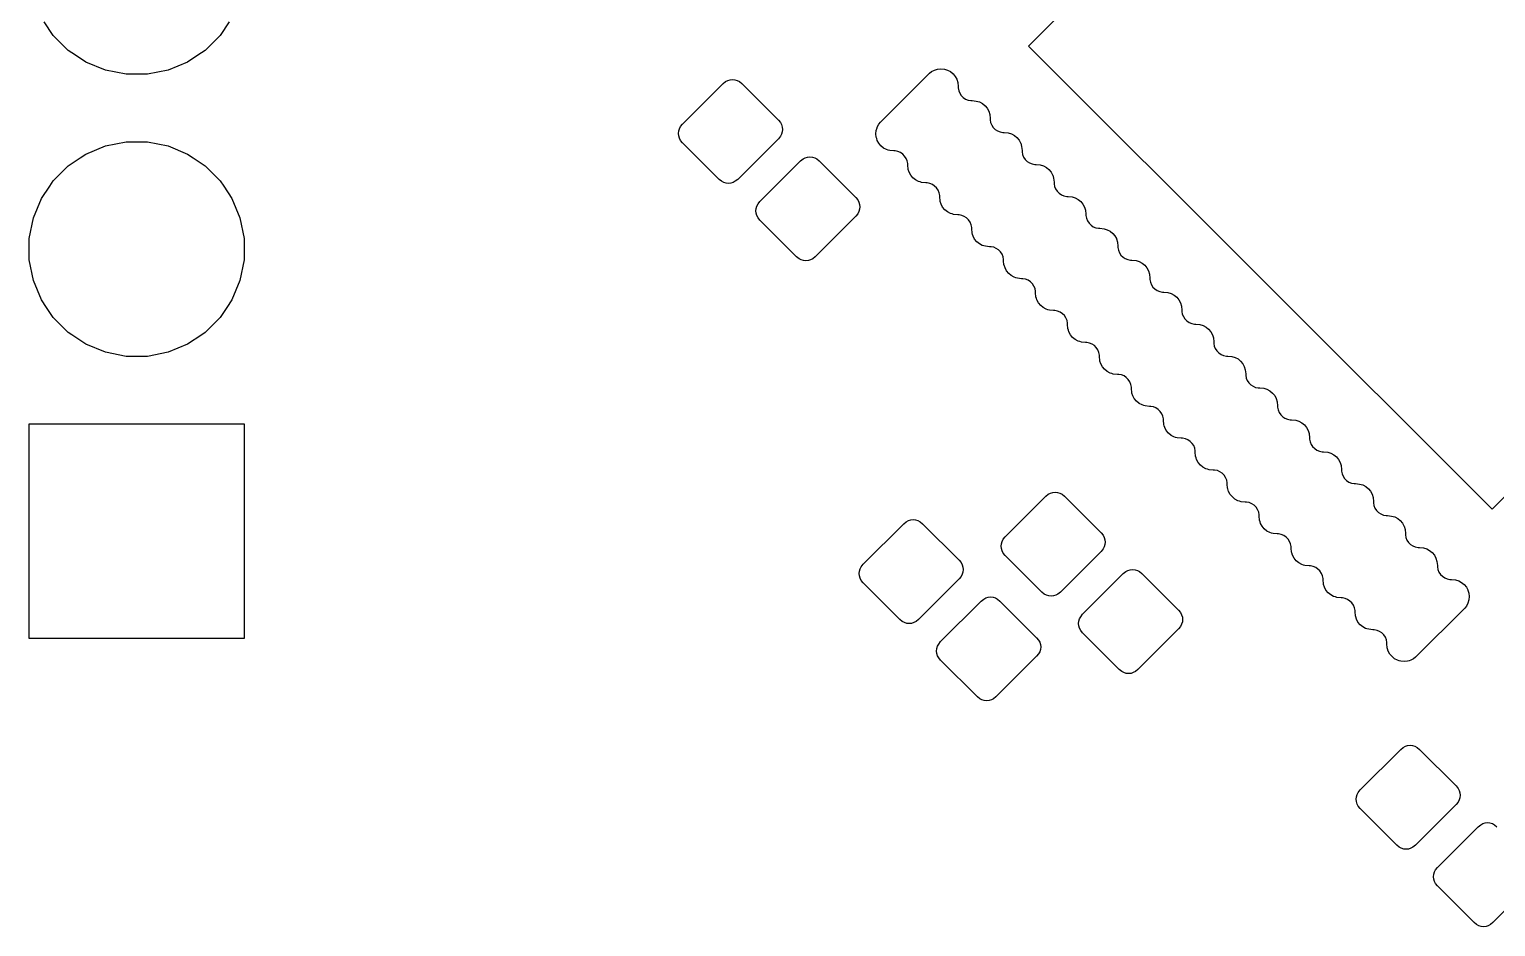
# Model space of a CAD drawing. Extents: x 101.6 to 128, y -161.7 to -98.3.
# Drawn here: x 102.05 to 115.03, y -134 to -126.05 of the extents above; entities that cross this region are included whole.
import ezdxf

# ---------------------------------------------------------------- set-up
doc = ezdxf.new("R2010")
doc.units = 0
doc.layers.add('BLACK', color=7, linetype='CONTINUOUS')

msp = doc.modelspace()

# ---------------------------------------------------------------- linework, layer by layer
at = {"layer": 'BLACK', "linetype": 'CONTINUOUS'}
for p, q in [((110.897, -126.2), (115, -122.097)), ((102.261, -126.106), (102.181, -125.987)), ((103.819, -125.987), (103.739, -126.106)), ((102.394, -126.239), (102.261, -126.106)), ((103.739, -126.106), (103.606, -126.239)), ((102.458, -126.281), (102.394, -126.239)), ((102.55, -126.343), (102.458, -126.281)), ((103.542, -126.281), (103.45, -126.343)), ((103.606, -126.239), (103.542, -126.281)), ((115, -130.303), (110.897, -126.2)), ((119.103, -126.2), (115, -130.303)), ((102.723, -126.414), (102.55, -126.343)), ((102.906, -126.451), (102.723, -126.414)), ((103.094, -126.451), (102.906, -126.451)), ((103.277, -126.414), (103.094, -126.451)), ((103.45, -126.343), (103.277, -126.414)), ((109.585, -126.876), (110.019, -126.442)), ((110.019, -126.442), (110.037, -126.427)), ((110.037, -126.427), (110.063, -126.413)), ((110.063, -126.413), (110.091, -126.405)), ((110.063, -126.413), (110.063, -126.413)), ((110.091, -126.405), (110.121, -126.402)), ((110.121, -126.402), (110.151, -126.405)), ((110.151, -126.405), (110.179, -126.413)), ((110.179, -126.413), (110.179, -126.413)), ((110.179, -126.413), (110.205, -126.427)), ((110.205, -126.427), (110.228, -126.446)), ((110.228, -126.446), (110.247, -126.469)), ((107.833, -126.892), (108.192, -126.533)), ((108.192, -126.533), (108.214, -126.515)), ((108.214, -126.515), (108.233, -126.505)), ((108.233, -126.505), (108.253, -126.499)), ((108.253, -126.499), (108.275, -126.496)), ((108.275, -126.496), (108.296, -126.499)), ((108.296, -126.499), (108.317, -126.505)), ((108.317, -126.505), (108.336, -126.515)), ((108.336, -126.515), (108.357, -126.533)), ((108.357, -126.533), (108.682, -126.857)), ((110.247, -126.469), (110.261, -126.495)), ((110.261, -126.495), (110.261, -126.495)), ((110.261, -126.495), (110.27, -126.524)), ((110.27, -126.524), (110.273, -126.56)), ((110.273, -126.56), (110.273, -126.572)), ((110.273, -126.572), (110.278, -126.596)), ((110.278, -126.596), (110.287, -126.619)), ((110.287, -126.619), (110.301, -126.639)), ((110.301, -126.639), (110.318, -126.656)), ((110.318, -126.656), (110.339, -126.67)), ((110.339, -126.67), (110.361, -126.679)), ((110.361, -126.679), (110.385, -126.684)), ((110.385, -126.684), (110.398, -126.684)), ((110.398, -126.684), (110.433, -126.688)), ((110.433, -126.688), (110.462, -126.696)), ((110.462, -126.696), (110.462, -126.696)), ((110.462, -126.696), (110.488, -126.71)), ((110.488, -126.71), (110.511, -126.729)), ((110.511, -126.729), (110.53, -126.752)), ((110.53, -126.752), (110.544, -126.778)), ((110.544, -126.778), (110.544, -126.778)), ((110.544, -126.778), (110.553, -126.807)), ((110.553, -126.807), (110.556, -126.843)), ((110.556, -126.843), (110.556, -126.855)), ((107.796, -126.975), (107.799, -126.953)), ((107.799, -126.996), (107.796, -126.975)), ((107.799, -126.953), (107.805, -126.933)), ((107.805, -126.933), (107.815, -126.914)), ((107.815, -126.914), (107.833, -126.892)), ((108.682, -126.857), (108.699, -126.878)), ((108.699, -126.878), (108.709, -126.897)), ((108.709, -126.897), (108.716, -126.918)), ((108.716, -126.961), (108.709, -126.981)), ((108.716, -126.918), (108.718, -126.939)), ((108.718, -126.939), (108.716, -126.961)), ((109.545, -126.978), (109.548, -126.948)), ((109.548, -127.007), (109.545, -126.978)), ((109.548, -126.948), (109.555, -126.925)), ((109.555, -126.925), (109.557, -126.92)), ((109.557, -126.92), (109.571, -126.894)), ((109.571, -126.894), (109.585, -126.876)), ((110.556, -126.855), (110.561, -126.879)), ((110.561, -126.879), (110.57, -126.901)), ((110.57, -126.901), (110.584, -126.922)), ((110.584, -126.922), (110.601, -126.939)), ((110.601, -126.939), (110.622, -126.953)), ((110.622, -126.953), (110.644, -126.962)), ((110.644, -126.962), (110.668, -126.967)), ((110.668, -126.967), (110.681, -126.967)), ((110.681, -126.967), (110.716, -126.97)), ((110.716, -126.97), (110.745, -126.979)), ((102.55, -127.157), (102.723, -127.086)), ((102.723, -127.086), (102.906, -127.049)), ((102.906, -127.049), (103.094, -127.049)), ((103.094, -127.049), (103.277, -127.086)), ((103.277, -127.086), (103.45, -127.157)), ((107.805, -127.017), (107.799, -126.996)), ((107.815, -127.036), (107.805, -127.017)), ((107.833, -127.057), (107.815, -127.036)), ((108.157, -127.382), (107.833, -127.057)), ((108.682, -127.022), (108.322, -127.382)), ((108.699, -127), (108.682, -127.022)), ((108.709, -126.981), (108.699, -127)), ((109.552, -127.021), (109.548, -127.007)), ((109.557, -127.036), (109.552, -127.021)), ((109.571, -127.062), (109.557, -127.036)), ((109.589, -127.085), (109.571, -127.062)), ((109.612, -127.104), (109.589, -127.085)), ((109.639, -127.118), (109.612, -127.104)), ((110.745, -126.979), (110.745, -126.979)), ((110.745, -126.979), (110.771, -126.993)), ((110.771, -126.993), (110.794, -127.012)), ((110.794, -127.012), (110.813, -127.035)), ((110.813, -127.035), (110.824, -127.057)), ((110.824, -127.057), (110.827, -127.061)), ((110.827, -127.061), (110.835, -127.09)), ((110.835, -127.09), (110.839, -127.125)), ((102.394, -127.261), (102.499, -127.191)), ((102.499, -127.191), (102.55, -127.157)), ((103.45, -127.157), (103.501, -127.191)), ((103.501, -127.191), (103.606, -127.261)), ((108.518, -127.578), (108.878, -127.218)), ((108.878, -127.218), (108.9, -127.201)), ((108.9, -127.201), (108.919, -127.191)), ((108.919, -127.191), (108.939, -127.184)), ((108.939, -127.184), (108.961, -127.182)), ((108.961, -127.182), (108.982, -127.184)), ((108.982, -127.184), (109.003, -127.191)), ((109.003, -127.191), (109.022, -127.201)), ((109.022, -127.201), (109.043, -127.218)), ((109.043, -127.218), (109.367, -127.543)), ((109.653, -127.122), (109.639, -127.118)), ((109.667, -127.127), (109.653, -127.122)), ((109.703, -127.13), (109.667, -127.127)), ((109.715, -127.13), (109.703, -127.13)), ((109.739, -127.135), (109.715, -127.13)), ((109.762, -127.144), (109.739, -127.135)), ((109.782, -127.158), (109.762, -127.144)), ((109.799, -127.175), (109.782, -127.158)), ((109.813, -127.196), (109.799, -127.175)), ((109.822, -127.218), (109.813, -127.196)), ((109.827, -127.242), (109.822, -127.218)), ((110.839, -127.125), (110.839, -127.138)), ((110.839, -127.138), (110.844, -127.162)), ((110.844, -127.162), (110.853, -127.184)), ((110.853, -127.184), (110.867, -127.205)), ((110.867, -127.205), (110.884, -127.222)), ((110.884, -127.222), (110.904, -127.236)), ((110.904, -127.236), (110.927, -127.245)), ((102.261, -127.394), (102.394, -127.261)), ((103.606, -127.261), (103.739, -127.394)), ((109.827, -127.255), (109.827, -127.242)), ((109.831, -127.29), (109.827, -127.255)), ((109.832, -127.295), (109.831, -127.29)), ((109.839, -127.319), (109.832, -127.295)), ((109.853, -127.345), (109.839, -127.319)), ((109.872, -127.368), (109.853, -127.345)), ((109.895, -127.387), (109.872, -127.368)), ((110.927, -127.245), (110.951, -127.25)), ((110.951, -127.25), (110.963, -127.25)), ((110.963, -127.25), (110.999, -127.253)), ((110.999, -127.253), (111.028, -127.262)), ((111.028, -127.262), (111.028, -127.262)), ((111.028, -127.262), (111.054, -127.276)), ((111.054, -127.276), (111.077, -127.295)), ((111.077, -127.295), (111.096, -127.318)), ((111.096, -127.318), (111.108, -127.342)), ((111.108, -127.342), (111.11, -127.344)), ((111.11, -127.344), (111.118, -127.372)), ((102.157, -127.55), (102.23, -127.441)), ((102.23, -127.441), (102.261, -127.394)), ((103.739, -127.394), (103.77, -127.441)), ((103.77, -127.441), (103.843, -127.55)), ((108.178, -127.399), (108.157, -127.382)), ((108.197, -127.409), (108.178, -127.399)), ((108.218, -127.416), (108.197, -127.409)), ((108.239, -127.418), (108.218, -127.416)), ((108.261, -127.416), (108.239, -127.418)), ((108.281, -127.409), (108.261, -127.416)), ((108.3, -127.399), (108.281, -127.409)), ((108.322, -127.382), (108.3, -127.399)), ((109.921, -127.401), (109.895, -127.387)), ((109.936, -127.405), (109.921, -127.401)), ((109.95, -127.409), (109.936, -127.405)), ((109.986, -127.413), (109.95, -127.409)), ((109.998, -127.413), (109.986, -127.413)), ((110.022, -127.418), (109.998, -127.413)), ((110.045, -127.427), (110.022, -127.418)), ((110.065, -127.441), (110.045, -127.427)), ((110.082, -127.458), (110.065, -127.441)), ((110.096, -127.478), (110.082, -127.458)), ((110.105, -127.501), (110.096, -127.478)), ((111.118, -127.372), (111.122, -127.408)), ((111.122, -127.408), (111.122, -127.42)), ((111.122, -127.42), (111.127, -127.444)), ((111.127, -127.444), (111.136, -127.467)), ((111.136, -127.467), (111.15, -127.487)), ((111.15, -127.487), (111.167, -127.505)), ((102.086, -127.723), (102.157, -127.55)), ((103.843, -127.55), (103.914, -127.723)), ((108.484, -127.639), (108.491, -127.619)), ((108.491, -127.619), (108.501, -127.6)), ((108.501, -127.6), (108.518, -127.578)), ((109.367, -127.543), (109.385, -127.564)), ((109.385, -127.564), (109.395, -127.583)), ((109.395, -127.583), (109.401, -127.604)), ((109.401, -127.604), (109.404, -127.625)), ((109.404, -127.625), (109.401, -127.647)), ((110.11, -127.525), (110.105, -127.501)), ((110.11, -127.537), (110.11, -127.525)), ((110.114, -127.573), (110.11, -127.537)), ((110.115, -127.578), (110.114, -127.573)), ((110.122, -127.602), (110.115, -127.578)), ((110.136, -127.628), (110.122, -127.602)), ((111.167, -127.505), (111.187, -127.518)), ((111.187, -127.518), (111.21, -127.528)), ((111.21, -127.528), (111.234, -127.533)), ((111.234, -127.533), (111.246, -127.533)), ((111.246, -127.533), (111.282, -127.536)), ((111.282, -127.536), (111.31, -127.545)), ((111.31, -127.545), (111.31, -127.545)), ((111.31, -127.545), (111.337, -127.559)), ((111.337, -127.559), (111.36, -127.578)), ((111.36, -127.578), (111.378, -127.601)), ((111.378, -127.601), (111.393, -127.627)), ((111.393, -127.627), (111.393, -127.627)), ((111.393, -127.627), (111.401, -127.655)), ((102.049, -127.906), (102.086, -127.723)), ((103.914, -127.723), (103.951, -127.906)), ((108.482, -127.661), (108.484, -127.639)), ((108.484, -127.682), (108.482, -127.661)), ((108.491, -127.703), (108.484, -127.682)), ((108.501, -127.722), (108.491, -127.703)), ((108.518, -127.743), (108.501, -127.722)), ((108.843, -128.067), (108.518, -127.743)), ((109.367, -127.708), (109.008, -128.067)), ((109.385, -127.686), (109.367, -127.708)), ((109.395, -127.667), (109.385, -127.686)), ((109.401, -127.647), (109.395, -127.667)), ((110.155, -127.651), (110.136, -127.628)), ((110.178, -127.67), (110.155, -127.651)), ((110.204, -127.684), (110.178, -127.67)), ((110.219, -127.688), (110.204, -127.684)), ((110.233, -127.692), (110.219, -127.688)), ((110.269, -127.696), (110.233, -127.692)), ((110.281, -127.696), (110.269, -127.696)), ((110.305, -127.701), (110.281, -127.696)), ((110.327, -127.71), (110.305, -127.701)), ((110.348, -127.724), (110.327, -127.71)), ((110.365, -127.741), (110.348, -127.724)), ((110.379, -127.761), (110.365, -127.741)), ((111.401, -127.655), (111.405, -127.691)), ((111.405, -127.691), (111.405, -127.703)), ((111.405, -127.703), (111.409, -127.727)), ((111.409, -127.727), (111.419, -127.75)), ((111.419, -127.75), (111.432, -127.77)), ((110.388, -127.784), (110.379, -127.761)), ((110.393, -127.808), (110.388, -127.784)), ((110.393, -127.82), (110.393, -127.808)), ((110.396, -127.856), (110.393, -127.82)), ((110.401, -127.87), (110.396, -127.856)), ((110.405, -127.884), (110.401, -127.87)), ((110.419, -127.911), (110.405, -127.884)), ((111.432, -127.77), (111.45, -127.788)), ((111.45, -127.788), (111.47, -127.801)), ((111.47, -127.801), (111.493, -127.811)), ((111.493, -127.811), (111.517, -127.815)), ((111.517, -127.815), (111.529, -127.815)), ((111.529, -127.815), (111.565, -127.819)), ((111.565, -127.819), (111.593, -127.828)), ((111.593, -127.828), (111.593, -127.828)), ((111.593, -127.828), (111.619, -127.842)), ((111.619, -127.842), (111.642, -127.86)), ((111.642, -127.86), (111.661, -127.883)), ((111.661, -127.883), (111.674, -127.906)), ((102.049, -128.094), (102.049, -127.906)), ((103.951, -127.906), (103.951, -128.094)), ((110.438, -127.934), (110.419, -127.911)), ((110.461, -127.953), (110.438, -127.934)), ((110.487, -127.967), (110.461, -127.953)), ((110.501, -127.971), (110.487, -127.967)), ((110.516, -127.975), (110.501, -127.971)), ((110.551, -127.979), (110.516, -127.975)), ((110.564, -127.979), (110.551, -127.979)), ((110.588, -127.983), (110.564, -127.979)), ((110.61, -127.993), (110.588, -127.983)), ((110.631, -128.006), (110.61, -127.993)), ((110.648, -128.024), (110.631, -128.006)), ((111.674, -127.906), (111.675, -127.91)), ((111.675, -127.91), (111.684, -127.938)), ((111.684, -127.938), (111.688, -127.974)), ((111.688, -127.974), (111.688, -127.986)), ((111.688, -127.986), (111.692, -128.01)), ((111.692, -128.01), (111.702, -128.033)), ((102.086, -128.277), (102.049, -128.094)), ((103.951, -128.094), (103.914, -128.277)), ((108.864, -128.085), (108.843, -128.067)), ((108.883, -128.095), (108.864, -128.085)), ((108.904, -128.101), (108.883, -128.095)), ((108.925, -128.104), (108.904, -128.101)), ((108.947, -128.101), (108.925, -128.104)), ((108.967, -128.095), (108.947, -128.101)), ((108.986, -128.085), (108.967, -128.095)), ((109.008, -128.067), (108.986, -128.085)), ((110.662, -128.044), (110.648, -128.024)), ((110.671, -128.067), (110.662, -128.044)), ((110.676, -128.091), (110.671, -128.067)), ((110.676, -128.103), (110.676, -128.091)), ((110.679, -128.139), (110.676, -128.103)), ((110.681, -128.143), (110.679, -128.139)), ((110.688, -128.167), (110.681, -128.143)), ((111.702, -128.033), (111.715, -128.053)), ((111.715, -128.053), (111.733, -128.071)), ((111.733, -128.071), (111.753, -128.084)), ((111.753, -128.084), (111.776, -128.093)), ((111.776, -128.093), (111.8, -128.098)), ((111.8, -128.098), (111.812, -128.098)), ((111.812, -128.098), (111.848, -128.102)), ((111.848, -128.102), (111.876, -128.11)), ((111.876, -128.11), (111.876, -128.11)), ((111.876, -128.11), (111.902, -128.124)), ((111.902, -128.124), (111.925, -128.143)), ((111.925, -128.143), (111.944, -128.166)), ((110.702, -128.193), (110.688, -128.167)), ((110.721, -128.216), (110.702, -128.193)), ((110.744, -128.235), (110.721, -128.216)), ((110.77, -128.249), (110.744, -128.235)), ((110.784, -128.254), (110.77, -128.249)), ((110.798, -128.258), (110.784, -128.254)), ((110.834, -128.262), (110.798, -128.258)), ((110.846, -128.262), (110.834, -128.262)), ((110.87, -128.266), (110.846, -128.262)), ((110.893, -128.276), (110.87, -128.266)), ((110.913, -128.289), (110.893, -128.276)), ((111.944, -128.166), (111.958, -128.193)), ((111.958, -128.193), (111.958, -128.193)), ((111.958, -128.193), (111.967, -128.221)), ((111.967, -128.221), (111.97, -128.257)), ((111.97, -128.257), (111.97, -128.269)), ((111.97, -128.269), (111.975, -128.293)), ((102.157, -128.45), (102.086, -128.277)), ((103.914, -128.277), (103.843, -128.45)), ((110.931, -128.307), (110.913, -128.289)), ((110.944, -128.327), (110.931, -128.307)), ((110.954, -128.35), (110.944, -128.327)), ((110.959, -128.374), (110.954, -128.35)), ((110.959, -128.386), (110.959, -128.374)), ((110.962, -128.422), (110.959, -128.386)), ((111.975, -128.293), (111.985, -128.316)), ((111.985, -128.316), (111.998, -128.336)), ((111.998, -128.336), (112.015, -128.353)), ((112.015, -128.353), (112.036, -128.367)), ((112.036, -128.367), (112.058, -128.376)), ((112.058, -128.376), (112.082, -128.381)), ((112.082, -128.381), (112.095, -128.381)), ((112.095, -128.381), (112.13, -128.385)), ((112.13, -128.385), (112.159, -128.393)), ((112.159, -128.393), (112.159, -128.393)), ((112.159, -128.393), (112.185, -128.407)), ((102.202, -128.518), (102.157, -128.45)), ((102.261, -128.606), (102.202, -128.518)), ((103.798, -128.518), (103.739, -128.606)), ((103.843, -128.45), (103.798, -128.518)), ((110.966, -128.436), (110.962, -128.422)), ((110.971, -128.45), (110.966, -128.436)), ((110.985, -128.476), (110.971, -128.45)), ((111.004, -128.499), (110.985, -128.476)), ((111.027, -128.518), (111.004, -128.499)), ((111.053, -128.532), (111.027, -128.518)), ((111.067, -128.537), (111.053, -128.532)), ((112.185, -128.407), (112.208, -128.426)), ((112.208, -128.426), (112.227, -128.449)), ((112.227, -128.449), (112.241, -128.475)), ((112.241, -128.475), (112.241, -128.475)), ((112.241, -128.475), (112.25, -128.504)), ((112.25, -128.504), (112.253, -128.54)), ((102.394, -128.739), (102.261, -128.606)), ((103.739, -128.606), (103.606, -128.739)), ((111.081, -128.541), (111.067, -128.537)), ((111.117, -128.544), (111.081, -128.541)), ((111.129, -128.544), (111.117, -128.544)), ((111.153, -128.549), (111.129, -128.544)), ((111.176, -128.559), (111.153, -128.549)), ((111.196, -128.572), (111.176, -128.559)), ((111.214, -128.589), (111.196, -128.572)), ((111.227, -128.61), (111.214, -128.589)), ((111.237, -128.632), (111.227, -128.61)), ((111.241, -128.657), (111.237, -128.632)), ((111.241, -128.669), (111.241, -128.657)), ((112.253, -128.54), (112.253, -128.552)), ((112.253, -128.552), (112.258, -128.576)), ((112.258, -128.576), (112.267, -128.598)), ((112.267, -128.598), (112.281, -128.619)), ((112.281, -128.619), (112.298, -128.636)), ((112.298, -128.636), (112.319, -128.65)), ((112.319, -128.65), (112.341, -128.659)), ((112.341, -128.659), (112.365, -128.664)), ((112.365, -128.664), (112.378, -128.664)), ((112.378, -128.664), (112.413, -128.667)), ((102.424, -128.759), (102.394, -128.739)), ((102.55, -128.843), (102.424, -128.759)), ((103.576, -128.759), (103.45, -128.843)), ((103.606, -128.739), (103.576, -128.759)), ((111.245, -128.704), (111.241, -128.669)), ((111.249, -128.719), (111.245, -128.704)), ((111.254, -128.733), (111.249, -128.719)), ((111.268, -128.759), (111.254, -128.733)), ((111.286, -128.782), (111.268, -128.759)), ((111.309, -128.801), (111.286, -128.782)), ((112.413, -128.667), (112.442, -128.676)), ((112.442, -128.676), (112.442, -128.676)), ((112.442, -128.676), (112.468, -128.69)), ((112.468, -128.69), (112.491, -128.709)), ((112.491, -128.709), (112.51, -128.732)), ((112.51, -128.732), (112.524, -128.758)), ((112.524, -128.758), (112.524, -128.758)), ((112.524, -128.758), (112.533, -128.787)), ((112.533, -128.787), (112.536, -128.822)), ((102.723, -128.914), (102.55, -128.843)), ((102.906, -128.951), (102.723, -128.914)), ((103.277, -128.914), (103.094, -128.951)), ((103.45, -128.843), (103.277, -128.914)), ((111.336, -128.815), (111.309, -128.801)), ((111.35, -128.819), (111.336, -128.815)), ((111.364, -128.824), (111.35, -128.819)), ((111.4, -128.827), (111.364, -128.824)), ((111.412, -128.827), (111.4, -128.827)), ((111.436, -128.832), (111.412, -128.827)), ((111.459, -128.841), (111.436, -128.832)), ((111.479, -128.855), (111.459, -128.841)), ((111.496, -128.872), (111.479, -128.855)), ((111.51, -128.893), (111.496, -128.872)), ((111.519, -128.915), (111.51, -128.893)), ((111.524, -128.939), (111.519, -128.915)), ((112.536, -128.822), (112.536, -128.835)), ((112.536, -128.835), (112.541, -128.859)), ((112.541, -128.859), (112.55, -128.881)), ((112.55, -128.881), (112.564, -128.902)), ((112.564, -128.902), (112.581, -128.919)), ((112.581, -128.919), (112.602, -128.933)), ((103.094, -128.951), (102.906, -128.951)), ((111.524, -128.952), (111.524, -128.939)), ((111.528, -128.987), (111.524, -128.952)), ((111.529, -128.992), (111.528, -128.987)), ((111.536, -129.016), (111.529, -128.992)), ((111.55, -129.042), (111.536, -129.016)), ((111.569, -129.065), (111.55, -129.042)), ((112.602, -128.933), (112.624, -128.942)), ((112.624, -128.942), (112.648, -128.947)), ((112.648, -128.947), (112.66, -128.947)), ((112.66, -128.947), (112.696, -128.95)), ((112.696, -128.95), (112.725, -128.959)), ((112.725, -128.959), (112.725, -128.959)), ((112.725, -128.959), (112.751, -128.973)), ((112.751, -128.973), (112.774, -128.992)), ((112.774, -128.992), (112.793, -129.015)), ((112.793, -129.015), (112.807, -129.041)), ((112.807, -129.041), (112.807, -129.041)), ((112.807, -129.041), (112.815, -129.07)), ((111.592, -129.084), (111.569, -129.065)), ((111.619, -129.098), (111.592, -129.084)), ((111.633, -129.102), (111.619, -129.098)), ((111.647, -129.107), (111.633, -129.102)), ((111.683, -129.11), (111.647, -129.107)), ((111.695, -129.11), (111.683, -129.11)), ((111.719, -129.115), (111.695, -129.11)), ((111.742, -129.124), (111.719, -129.115)), ((111.762, -129.138), (111.742, -129.124)), ((111.779, -129.155), (111.762, -129.138)), ((111.793, -129.176), (111.779, -129.155)), ((111.802, -129.198), (111.793, -129.176)), ((112.815, -129.07), (112.819, -129.105)), ((112.819, -129.105), (112.819, -129.117)), ((112.819, -129.117), (112.824, -129.142)), ((112.824, -129.142), (112.833, -129.164)), ((112.833, -129.164), (112.847, -129.185)), ((112.847, -129.185), (112.864, -129.202)), ((111.807, -129.222), (111.802, -129.198)), ((111.807, -129.234), (111.807, -129.222)), ((111.811, -129.27), (111.807, -129.234)), ((111.812, -129.275), (111.811, -129.27)), ((111.819, -129.299), (111.812, -129.275)), ((111.833, -129.325), (111.819, -129.299)), ((112.864, -129.202), (112.884, -129.215)), ((112.884, -129.215), (112.907, -129.225)), ((112.907, -129.225), (112.931, -129.23)), ((112.931, -129.23), (112.943, -129.23)), ((112.943, -129.23), (112.979, -129.233)), ((112.979, -129.233), (113.007, -129.242)), ((113.007, -129.242), (113.007, -129.242)), ((113.007, -129.242), (113.034, -129.256)), ((113.034, -129.256), (113.057, -129.275)), ((113.057, -129.275), (113.076, -129.298)), ((113.076, -129.298), (113.09, -129.324)), ((111.852, -129.348), (111.833, -129.325)), ((111.875, -129.367), (111.852, -129.348)), ((111.901, -129.381), (111.875, -129.367)), ((111.916, -129.385), (111.901, -129.381)), ((111.93, -129.389), (111.916, -129.385)), ((111.966, -129.393), (111.93, -129.389)), ((111.978, -129.393), (111.966, -129.393)), ((112.002, -129.398), (111.978, -129.393)), ((112.024, -129.407), (112.002, -129.398)), ((112.045, -129.421), (112.024, -129.407)), ((112.062, -129.438), (112.045, -129.421)), ((112.076, -129.458), (112.062, -129.438)), ((113.09, -129.324), (113.09, -129.324)), ((113.09, -129.324), (113.098, -129.352)), ((113.098, -129.352), (113.102, -129.388)), ((113.102, -129.388), (113.102, -129.4)), ((113.102, -129.4), (113.107, -129.424)), ((113.107, -129.424), (113.116, -129.447)), ((102.049, -131.451), (102.049, -129.549)), ((102.049, -129.549), (103.951, -129.549)), ((103.951, -129.549), (103.951, -131.451)), ((112.085, -129.481), (112.076, -129.458)), ((112.09, -129.505), (112.085, -129.481)), ((112.09, -129.517), (112.09, -129.505)), ((112.093, -129.553), (112.09, -129.517)), ((112.098, -129.567), (112.093, -129.553)), ((112.102, -129.581), (112.098, -129.567)), ((113.116, -129.447), (113.129, -129.467)), ((113.129, -129.467), (113.147, -129.485)), ((113.147, -129.485), (113.167, -129.498)), ((113.167, -129.498), (113.19, -129.508)), ((113.19, -129.508), (113.214, -129.512)), ((113.214, -129.512), (113.226, -129.512)), ((113.226, -129.512), (113.262, -129.516)), ((113.262, -129.516), (113.29, -129.525)), ((113.29, -129.525), (113.29, -129.525)), ((113.29, -129.525), (113.317, -129.539)), ((113.317, -129.539), (113.34, -129.558)), ((113.34, -129.558), (113.358, -129.581)), ((112.116, -129.608), (112.102, -129.581)), ((112.135, -129.631), (112.116, -129.608)), ((112.158, -129.65), (112.135, -129.631)), ((112.184, -129.664), (112.158, -129.65)), ((112.198, -129.668), (112.184, -129.664)), ((112.213, -129.672), (112.198, -129.668)), ((112.248, -129.676), (112.213, -129.672)), ((112.261, -129.676), (112.248, -129.676)), ((112.285, -129.681), (112.261, -129.676)), ((112.307, -129.69), (112.285, -129.681)), ((112.328, -129.704), (112.307, -129.69)), ((112.345, -129.721), (112.328, -129.704)), ((113.358, -129.581), (113.372, -129.607)), ((113.372, -129.607), (113.372, -129.607)), ((113.372, -129.607), (113.381, -129.635)), ((113.381, -129.635), (113.385, -129.671)), ((113.385, -129.671), (113.385, -129.683)), ((113.385, -129.683), (113.389, -129.707)), ((112.359, -129.741), (112.345, -129.721)), ((112.368, -129.764), (112.359, -129.741)), ((112.373, -129.788), (112.368, -129.764)), ((112.373, -129.8), (112.373, -129.788)), ((112.376, -129.836), (112.373, -129.8)), ((113.389, -129.707), (113.399, -129.73)), ((113.399, -129.73), (113.412, -129.75)), ((113.412, -129.75), (113.43, -129.768)), ((113.43, -129.768), (113.45, -129.781)), ((113.45, -129.781), (113.473, -129.791)), ((113.473, -129.791), (113.497, -129.795)), ((113.497, -129.795), (113.509, -129.795)), ((113.509, -129.795), (113.545, -129.799)), ((113.545, -129.799), (113.573, -129.807)), ((113.573, -129.807), (113.573, -129.807)), ((113.573, -129.807), (113.599, -129.822)), ((113.599, -129.822), (113.622, -129.84)), ((112.381, -129.85), (112.376, -129.836)), ((112.385, -129.864), (112.381, -129.85)), ((112.399, -129.891), (112.385, -129.864)), ((112.418, -129.914), (112.399, -129.891)), ((112.441, -129.932), (112.418, -129.914)), ((112.467, -129.946), (112.441, -129.932)), ((112.481, -129.951), (112.467, -129.946)), ((112.496, -129.955), (112.481, -129.951)), ((112.531, -129.959), (112.496, -129.955)), ((112.543, -129.959), (112.531, -129.959)), ((112.568, -129.963), (112.543, -129.959)), ((112.59, -129.973), (112.568, -129.963)), ((113.622, -129.84), (113.641, -129.863)), ((113.641, -129.863), (113.655, -129.89)), ((113.655, -129.89), (113.655, -129.89)), ((113.655, -129.89), (113.664, -129.918)), ((113.664, -129.918), (113.667, -129.954)), ((113.667, -129.954), (113.667, -129.966)), ((112.611, -129.986), (112.59, -129.973)), ((112.628, -130.004), (112.611, -129.986)), ((112.641, -130.024), (112.628, -130.004)), ((112.651, -130.047), (112.641, -130.024)), ((112.656, -130.071), (112.651, -130.047)), ((112.656, -130.083), (112.656, -130.071)), ((112.659, -130.119), (112.656, -130.083)), ((113.667, -129.966), (113.672, -129.99)), ((113.672, -129.99), (113.682, -130.013)), ((113.682, -130.013), (113.695, -130.033)), ((113.695, -130.033), (113.713, -130.05)), ((113.713, -130.05), (113.733, -130.064)), ((113.733, -130.064), (113.756, -130.073)), ((113.756, -130.073), (113.78, -130.078)), ((113.78, -130.078), (113.792, -130.078)), ((113.792, -130.078), (113.828, -130.082)), ((113.828, -130.082), (113.856, -130.09)), ((113.856, -130.09), (113.856, -130.09)), ((113.856, -130.09), (113.882, -130.104)), ((110.69, -130.549), (111.049, -130.19)), ((111.049, -130.19), (111.071, -130.172)), ((111.071, -130.172), (111.09, -130.162)), ((111.09, -130.162), (111.11, -130.156)), ((111.11, -130.156), (111.132, -130.153)), ((111.132, -130.153), (111.153, -130.156)), ((111.153, -130.156), (111.174, -130.162)), ((111.174, -130.162), (111.193, -130.172)), ((111.193, -130.172), (111.214, -130.19)), ((111.214, -130.19), (111.539, -130.514)), ((112.661, -130.123), (112.659, -130.119)), ((112.668, -130.147), (112.661, -130.123)), ((112.682, -130.173), (112.668, -130.147)), ((112.701, -130.196), (112.682, -130.173)), ((112.724, -130.215), (112.701, -130.196)), ((112.75, -130.229), (112.724, -130.215)), ((113.882, -130.104), (113.905, -130.123)), ((113.905, -130.123), (113.924, -130.146)), ((113.924, -130.146), (113.938, -130.172)), ((113.938, -130.172), (113.938, -130.172)), ((113.938, -130.172), (113.947, -130.201)), ((113.947, -130.201), (113.95, -130.237)), ((112.764, -130.234), (112.75, -130.229)), ((112.778, -130.238), (112.764, -130.234)), ((112.814, -130.241), (112.778, -130.238)), ((112.826, -130.241), (112.814, -130.241)), ((112.85, -130.246), (112.826, -130.241)), ((112.873, -130.256), (112.85, -130.246)), ((112.893, -130.269), (112.873, -130.256)), ((112.911, -130.287), (112.893, -130.269)), ((112.924, -130.307), (112.911, -130.287)), ((112.934, -130.33), (112.924, -130.307)), ((112.938, -130.354), (112.934, -130.33)), ((112.938, -130.366), (112.938, -130.354)), ((113.95, -130.237), (113.95, -130.249)), ((113.95, -130.249), (113.955, -130.273)), ((113.955, -130.273), (113.964, -130.296)), ((113.964, -130.296), (113.978, -130.316)), ((113.978, -130.316), (113.995, -130.333)), ((113.995, -130.333), (114.016, -130.347)), ((114.016, -130.347), (114.038, -130.356)), ((109.433, -130.792), (109.792, -130.433)), ((109.792, -130.433), (109.814, -130.415)), ((109.814, -130.415), (109.833, -130.405)), ((109.833, -130.405), (109.853, -130.399)), ((109.853, -130.399), (109.875, -130.396)), ((109.875, -130.396), (109.896, -130.399)), ((109.896, -130.399), (109.917, -130.405)), ((109.917, -130.405), (109.936, -130.415)), ((109.936, -130.415), (109.957, -130.433)), ((109.957, -130.433), (110.282, -130.757)), ((112.942, -130.402), (112.938, -130.366)), ((112.946, -130.415), (112.942, -130.402)), ((112.951, -130.43), (112.946, -130.415)), ((112.965, -130.456), (112.951, -130.43)), ((112.984, -130.479), (112.965, -130.456)), ((113.007, -130.498), (112.984, -130.479)), ((114.038, -130.356), (114.062, -130.361)), ((114.062, -130.361), (114.075, -130.361)), ((114.075, -130.361), (114.11, -130.365)), ((114.11, -130.365), (114.139, -130.373)), ((114.139, -130.373), (114.139, -130.373)), ((114.139, -130.373), (114.165, -130.387)), ((114.165, -130.387), (114.188, -130.406)), ((114.188, -130.406), (114.207, -130.429)), ((114.207, -130.429), (114.219, -130.451)), ((114.219, -130.451), (114.221, -130.455)), ((114.221, -130.455), (114.23, -130.484)), ((114.23, -130.484), (114.233, -130.519)), ((110.653, -130.632), (110.656, -130.61)), ((110.656, -130.61), (110.662, -130.59)), ((110.662, -130.59), (110.672, -130.571)), ((110.672, -130.571), (110.69, -130.549)), ((111.539, -130.514), (111.556, -130.535)), ((111.556, -130.535), (111.566, -130.554)), ((111.566, -130.554), (111.573, -130.575)), ((111.573, -130.575), (111.575, -130.596)), ((111.575, -130.596), (111.573, -130.618)), ((113.033, -130.512), (113.007, -130.498)), ((113.047, -130.516), (113.033, -130.512)), ((113.061, -130.521), (113.047, -130.516)), ((113.097, -130.524), (113.061, -130.521)), ((113.109, -130.524), (113.097, -130.524)), ((113.133, -130.529), (113.109, -130.524)), ((113.156, -130.538), (113.133, -130.529)), ((113.176, -130.552), (113.156, -130.538)), ((113.194, -130.569), (113.176, -130.552)), ((113.207, -130.59), (113.194, -130.569)), ((113.217, -130.612), (113.207, -130.59)), ((113.221, -130.636), (113.217, -130.612)), ((114.233, -130.519), (114.233, -130.532)), ((114.233, -130.532), (114.238, -130.556)), ((114.238, -130.556), (114.247, -130.578)), ((114.247, -130.578), (114.261, -130.599)), ((114.261, -130.599), (114.278, -130.616)), ((110.656, -130.653), (110.653, -130.632)), ((110.662, -130.674), (110.656, -130.653)), ((110.672, -130.693), (110.662, -130.674)), ((110.69, -130.714), (110.672, -130.693)), ((111.014, -131.039), (110.69, -130.714)), ((111.539, -130.679), (111.179, -131.039)), ((111.556, -130.657), (111.539, -130.679)), ((111.566, -130.638), (111.556, -130.657)), ((111.573, -130.618), (111.566, -130.638)), ((113.221, -130.649), (113.221, -130.636)), ((113.225, -130.684), (113.221, -130.649)), ((113.227, -130.692), (113.225, -130.684)), ((113.233, -130.713), (113.227, -130.692)), ((113.247, -130.739), (113.233, -130.713)), ((113.266, -130.762), (113.247, -130.739)), ((114.278, -130.616), (114.299, -130.63)), ((114.299, -130.63), (114.321, -130.639)), ((114.321, -130.639), (114.345, -130.644)), ((114.345, -130.644), (114.357, -130.644)), ((114.357, -130.644), (114.393, -130.647)), ((114.393, -130.647), (114.422, -130.656)), ((114.422, -130.656), (114.422, -130.656)), ((114.422, -130.656), (114.448, -130.67)), ((114.448, -130.67), (114.471, -130.689)), ((114.471, -130.689), (114.49, -130.712)), ((114.49, -130.712), (114.504, -130.738)), ((114.504, -130.738), (114.504, -130.738)), ((114.504, -130.738), (114.512, -130.767)), ((109.396, -130.875), (109.399, -130.853)), ((109.399, -130.853), (109.405, -130.833)), ((109.405, -130.833), (109.415, -130.814)), ((109.415, -130.814), (109.433, -130.792)), ((110.282, -130.757), (110.299, -130.778)), ((110.299, -130.778), (110.309, -130.797)), ((110.309, -130.797), (110.316, -130.818)), ((110.316, -130.861), (110.309, -130.881)), ((110.316, -130.818), (110.318, -130.839)), ((110.318, -130.839), (110.316, -130.861)), ((111.735, -130.875), (111.757, -130.858)), ((111.757, -130.858), (111.776, -130.848)), ((111.776, -130.848), (111.796, -130.841)), ((111.796, -130.841), (111.818, -130.839)), ((111.818, -130.839), (111.839, -130.841)), ((111.839, -130.841), (111.86, -130.848)), ((111.86, -130.848), (111.879, -130.858)), ((111.879, -130.858), (111.9, -130.875)), ((113.289, -130.781), (113.266, -130.762)), ((113.316, -130.795), (113.289, -130.781)), ((113.33, -130.799), (113.316, -130.795)), ((113.344, -130.804), (113.33, -130.799)), ((113.38, -130.807), (113.344, -130.804)), ((113.392, -130.807), (113.38, -130.807)), ((113.416, -130.812), (113.392, -130.807)), ((113.439, -130.821), (113.416, -130.812)), ((113.459, -130.835), (113.439, -130.821)), ((113.476, -130.852), (113.459, -130.835)), ((113.49, -130.873), (113.476, -130.852)), ((113.499, -130.895), (113.49, -130.873)), ((114.512, -130.767), (114.516, -130.802)), ((114.516, -130.802), (114.516, -130.815)), ((114.516, -130.815), (114.521, -130.839)), ((114.521, -130.839), (114.53, -130.861)), ((114.53, -130.861), (114.544, -130.882)), ((109.399, -130.896), (109.396, -130.875)), ((109.405, -130.917), (109.399, -130.896)), ((109.415, -130.936), (109.405, -130.917)), ((109.433, -130.957), (109.415, -130.936)), ((109.757, -131.282), (109.433, -130.957)), ((110.282, -130.922), (109.922, -131.282)), ((110.299, -130.9), (110.282, -130.922)), ((110.309, -130.881), (110.299, -130.9)), ((111.375, -131.235), (111.735, -130.875)), ((111.9, -130.875), (112.225, -131.2)), ((113.504, -130.919), (113.499, -130.895)), ((113.504, -130.931), (113.504, -130.919)), ((113.508, -130.967), (113.504, -130.931)), ((113.509, -130.971), (113.508, -130.967)), ((113.516, -130.996), (113.509, -130.971)), ((113.53, -131.022), (113.516, -130.996)), ((114.544, -130.882), (114.561, -130.899)), ((114.561, -130.899), (114.581, -130.913)), ((114.581, -130.913), (114.604, -130.922)), ((114.604, -130.922), (114.628, -130.927)), ((114.628, -130.927), (114.64, -130.927)), ((114.64, -130.927), (114.676, -130.93)), ((114.676, -130.93), (114.705, -130.939)), ((114.705, -130.939), (114.705, -130.939)), ((114.705, -130.939), (114.731, -130.953)), ((114.731, -130.953), (114.754, -130.972)), ((114.754, -130.972), (114.773, -130.995)), ((114.773, -130.995), (114.786, -131.02)), ((110.118, -131.478), (110.478, -131.118)), ((110.478, -131.118), (110.5, -131.101)), ((110.5, -131.101), (110.519, -131.091)), ((110.519, -131.091), (110.539, -131.084)), ((110.539, -131.084), (110.561, -131.082)), ((110.561, -131.082), (110.582, -131.084)), ((110.582, -131.084), (110.603, -131.091)), ((110.603, -131.091), (110.622, -131.101)), ((110.622, -131.101), (110.643, -131.118)), ((110.643, -131.118), (110.967, -131.443)), ((111.035, -131.056), (111.014, -131.039)), ((111.054, -131.066), (111.035, -131.056)), ((111.075, -131.073), (111.054, -131.066)), ((111.096, -131.075), (111.075, -131.073)), ((111.118, -131.073), (111.096, -131.075)), ((111.138, -131.066), (111.118, -131.073)), ((111.157, -131.056), (111.138, -131.066)), ((111.179, -131.039), (111.157, -131.056)), ((113.549, -131.045), (113.53, -131.022)), ((113.572, -131.064), (113.549, -131.045)), ((113.598, -131.078), (113.572, -131.064)), ((113.613, -131.082), (113.598, -131.078)), ((113.627, -131.086), (113.613, -131.082)), ((113.663, -131.09), (113.627, -131.086)), ((113.675, -131.09), (113.663, -131.09)), ((113.699, -131.095), (113.675, -131.09)), ((113.722, -131.104), (113.699, -131.095)), ((113.742, -131.118), (113.722, -131.104)), ((113.759, -131.135), (113.742, -131.118)), ((114.786, -131.02), (114.787, -131.021)), ((114.787, -131.021), (114.795, -131.049)), ((114.795, -131.109), (114.787, -131.137)), ((114.795, -131.049), (114.798, -131.079)), ((114.798, -131.079), (114.795, -131.109)), ((111.348, -131.276), (111.358, -131.257)), ((111.358, -131.257), (111.375, -131.235)), ((112.225, -131.2), (112.242, -131.221)), ((112.242, -131.221), (112.252, -131.24)), ((112.252, -131.24), (112.259, -131.261)), ((112.259, -131.261), (112.261, -131.282)), ((113.773, -131.155), (113.759, -131.135)), ((113.782, -131.178), (113.773, -131.155)), ((113.787, -131.202), (113.782, -131.178)), ((113.787, -131.214), (113.787, -131.202)), ((113.791, -131.25), (113.787, -131.214)), ((113.793, -131.257), (113.791, -131.25)), ((113.799, -131.279), (113.793, -131.257)), ((114.758, -131.181), (114.324, -131.615)), ((114.773, -131.163), (114.758, -131.181)), ((114.787, -131.137), (114.773, -131.163)), ((114.787, -131.137), (114.787, -131.137)), ((109.778, -131.299), (109.757, -131.282)), ((109.797, -131.309), (109.778, -131.299)), ((109.818, -131.316), (109.797, -131.309)), ((109.839, -131.318), (109.818, -131.316)), ((109.861, -131.316), (109.839, -131.318)), ((109.881, -131.309), (109.861, -131.316)), ((109.9, -131.299), (109.881, -131.309)), ((109.922, -131.282), (109.9, -131.299)), ((111.339, -131.318), (111.341, -131.296)), ((111.341, -131.339), (111.339, -131.318)), ((111.341, -131.296), (111.348, -131.276)), ((111.348, -131.36), (111.341, -131.339)), ((111.358, -131.379), (111.348, -131.36)), ((111.375, -131.4), (111.358, -131.379)), ((112.225, -131.365), (111.865, -131.725)), ((112.242, -131.343), (112.225, -131.365)), ((112.252, -131.324), (112.242, -131.343)), ((112.259, -131.304), (112.252, -131.324)), ((112.261, -131.282), (112.259, -131.304)), ((113.813, -131.305), (113.799, -131.279)), ((113.832, -131.328), (113.813, -131.305)), ((113.855, -131.347), (113.832, -131.328)), ((113.881, -131.361), (113.855, -131.347)), ((113.893, -131.364), (113.881, -131.361)), ((113.91, -131.369), (113.893, -131.364)), ((113.945, -131.373), (113.91, -131.369)), ((113.958, -131.373), (113.945, -131.373)), ((113.982, -131.378), (113.958, -131.373)), ((114.004, -131.387), (113.982, -131.378)), ((114.025, -131.401), (114.004, -131.387)), ((103.951, -131.451), (102.049, -131.451)), ((110.084, -131.539), (110.091, -131.519)), ((110.091, -131.519), (110.101, -131.5)), ((110.101, -131.5), (110.118, -131.478)), ((110.967, -131.443), (110.985, -131.464)), ((110.985, -131.464), (110.995, -131.483)), ((110.995, -131.483), (111.001, -131.504)), ((111.001, -131.504), (111.004, -131.525)), ((111.7, -131.725), (111.375, -131.4)), ((114.042, -131.418), (114.025, -131.401)), ((114.056, -131.438), (114.042, -131.418)), ((114.065, -131.461), (114.056, -131.438)), ((114.07, -131.485), (114.065, -131.461)), ((114.07, -131.497), (114.07, -131.485)), ((114.073, -131.533), (114.07, -131.497)), ((110.082, -131.561), (110.084, -131.539)), ((110.084, -131.582), (110.082, -131.561)), ((110.091, -131.603), (110.084, -131.582)), ((110.101, -131.622), (110.091, -131.603)), ((110.118, -131.643), (110.101, -131.622)), ((110.443, -131.967), (110.118, -131.643)), ((110.967, -131.608), (110.608, -131.967)), ((110.985, -131.586), (110.967, -131.608)), ((110.995, -131.567), (110.985, -131.586)), ((111.001, -131.547), (110.995, -131.567)), ((111.004, -131.525), (111.001, -131.547)), ((114.076, -131.543), (114.073, -131.533)), ((114.082, -131.561), (114.076, -131.543)), ((114.096, -131.588), (114.082, -131.561)), ((114.115, -131.611), (114.096, -131.588)), ((114.138, -131.629), (114.115, -131.611)), ((114.164, -131.643), (114.138, -131.629)), ((114.178, -131.648), (114.164, -131.643)), ((114.193, -131.652), (114.178, -131.648)), ((114.222, -131.655), (114.193, -131.652)), ((114.252, -131.652), (114.222, -131.655)), ((114.267, -131.648), (114.252, -131.652)), ((114.28, -131.643), (114.267, -131.648)), ((114.306, -131.629), (114.28, -131.643)), ((114.324, -131.615), (114.306, -131.629)), ((111.721, -131.742), (111.7, -131.725)), ((111.74, -131.752), (111.721, -131.742)), ((111.761, -131.759), (111.74, -131.752)), ((111.782, -131.761), (111.761, -131.759)), ((111.804, -131.759), (111.782, -131.761)), ((111.824, -131.752), (111.804, -131.759)), ((111.843, -131.742), (111.824, -131.752)), ((111.865, -131.725), (111.843, -131.742)), ((110.464, -131.985), (110.443, -131.967)), ((110.483, -131.995), (110.464, -131.985)), ((110.504, -132.001), (110.483, -131.995)), ((110.525, -132.004), (110.504, -132.001)), ((110.547, -132.001), (110.525, -132.004)), ((110.567, -131.995), (110.547, -132.001)), ((110.586, -131.985), (110.567, -131.995)), ((110.608, -131.967), (110.586, -131.985)), ((114.192, -132.433), (114.214, -132.415)), ((114.214, -132.415), (114.233, -132.405)), ((114.233, -132.405), (114.253, -132.399)), ((114.253, -132.399), (114.275, -132.396)), ((114.275, -132.396), (114.296, -132.399)), ((114.296, -132.399), (114.317, -132.405)), ((114.317, -132.405), (114.336, -132.415)), ((114.336, -132.415), (114.357, -132.433)), ((113.833, -132.792), (114.192, -132.433)), ((114.357, -132.433), (114.682, -132.757)), ((113.805, -132.833), (113.815, -132.814)), ((113.815, -132.814), (113.833, -132.792)), ((114.682, -132.757), (114.699, -132.778)), ((114.699, -132.778), (114.709, -132.797)), ((114.709, -132.797), (114.716, -132.818)), ((114.716, -132.818), (114.718, -132.839)), ((113.796, -132.875), (113.799, -132.853)), ((113.799, -132.896), (113.796, -132.875)), ((113.799, -132.853), (113.805, -132.833)), ((113.805, -132.917), (113.799, -132.896)), ((113.815, -132.936), (113.805, -132.917)), ((113.833, -132.957), (113.815, -132.936)), ((114.682, -132.922), (114.322, -133.282)), ((114.699, -132.9), (114.682, -132.922)), ((114.709, -132.881), (114.699, -132.9)), ((114.716, -132.861), (114.709, -132.881)), ((114.718, -132.839), (114.716, -132.861)), ((114.157, -133.282), (113.833, -132.957)), ((114.518, -133.478), (114.878, -133.118)), ((114.878, -133.118), (114.9, -133.101)), ((114.9, -133.101), (114.919, -133.091)), ((114.919, -133.091), (114.939, -133.084)), ((114.939, -133.084), (114.961, -133.082)), ((114.961, -133.082), (114.982, -133.084)), ((114.982, -133.084), (115.003, -133.091)), ((115.003, -133.091), (115.022, -133.101)), ((115.022, -133.101), (115.043, -133.118)), ((114.178, -133.299), (114.157, -133.282)), ((114.197, -133.309), (114.178, -133.299)), ((114.218, -133.316), (114.197, -133.309)), ((114.239, -133.318), (114.218, -133.316)), ((114.261, -133.316), (114.239, -133.318)), ((114.281, -133.309), (114.261, -133.316)), ((114.3, -133.299), (114.281, -133.309)), ((114.322, -133.282), (114.3, -133.299)), ((114.482, -133.561), (114.484, -133.539)), ((114.484, -133.582), (114.482, -133.561)), ((114.484, -133.539), (114.491, -133.519)), ((114.491, -133.603), (114.484, -133.582)), ((114.491, -133.519), (114.501, -133.5)), ((114.501, -133.5), (114.518, -133.478)), ((114.501, -133.622), (114.491, -133.603)), ((114.518, -133.643), (114.501, -133.622)), ((114.843, -133.967), (114.518, -133.643)), ((115.367, -133.608), (115.008, -133.967)), ((114.864, -133.985), (114.843, -133.967)), ((114.883, -133.995), (114.864, -133.985)), ((114.986, -133.985), (114.967, -133.995)), ((115.008, -133.967), (114.986, -133.985)), ((114.904, -134.001), (114.883, -133.995)), ((114.925, -134.004), (114.904, -134.001)), ((114.947, -134.001), (114.925, -134.004)), ((114.967, -133.995), (114.947, -134.001))]:
    msp.add_line(p, q, dxfattribs=at)

doc.saveas('drawing.dxf')
